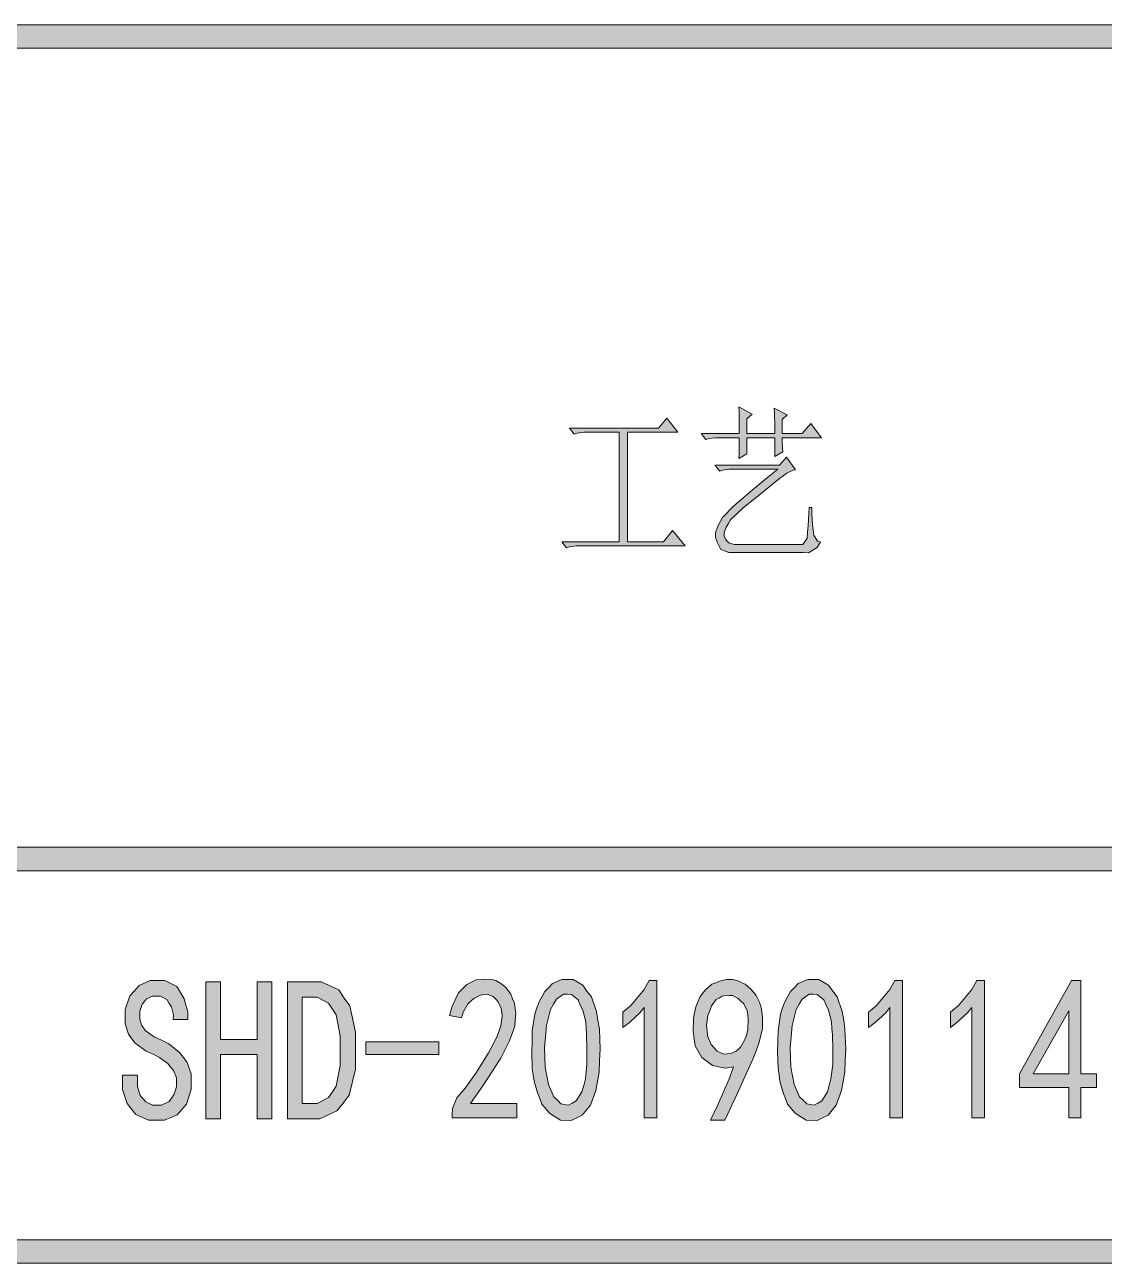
# Model space of a CAD drawing. Header units: millimetres. Extents: x 210 to 63265, y -7201 to 22496.
# Drawn here: x 61224 to 62209, y -4412 to -3281 of the extents above; entities that cross this region are included whole.
import ezdxf

# ---------------------------------------------------------------- set-up
doc = ezdxf.new("R2010")
doc.units = ezdxf.units.MM

msp = doc.modelspace()

# ---------------------------------------------------------------- hatches: boundary and pattern name
h = msp.add_hatch(color=0)
h.dxf.hatch_style = 2
h.paths.add_polyline_path([(60263.2, -3302.9), (60263.2, -3281.4), (62765, -3281.4), (62765, -3302.9)])
h = msp.add_hatch(color=0)
h.dxf.hatch_style = 2
h.paths.add_polyline_path([(61915.1, -3658.5), (61915.1, -3661.8), (61915.5, -3668.2), (61915.6, -3671.4), (61908.3, -3675.7), (61908.3, -3658.5), (61882.7, -3658.5), (61882.7, -3673.2), (61875.4, -3677.5), (61875.7, -3673.7), (61875.9, -3664.3), (61875.9, -3658.5), (61857.3, -3658.5), (61854.1, -3658.5), (61848.2, -3659.4), (61845.5, -3660.3), (61841, -3654.8), (61875.9, -3654.8), (61875.9, -3647.1), (61875.7, -3634.7), (61875.4, -3630.3), (61887.7, -3636.9), (61882.7, -3641.2), (61882.7, -3654.8), (61908.3, -3654.8), (61908.3, -3648), (61908.1, -3636.4), (61907.8, -3631.5), (61919.6, -3637.6), (61915.1, -3641.9), (61915.1, -3654.8), (61933.3, -3654.8), (61941.2, -3645.7), (61951.1, -3658.5)])
h = msp.add_hatch(color=0)
h.dxf.hatch_style = 2
h.paths.add_polyline_path([(61720.8, -3649.8), (61802.2, -3649.8), (61809.7, -3640.7), (61819.9, -3653.5), (61773.8, -3653.5), (61773.8, -3753.7), (61806.7, -3753.7), (61815.1, -3743.2), (61826.4, -3757.3), (61730.1, -3757.3), (61726.9, -3757.3), (61721, -3758.2), (61718.3, -3759.1), (61714, -3753.7), (61766.4, -3753.7), (61766.4, -3653.5), (61736.9, -3653.5), (61733.9, -3653.5), (61728, -3654.4), (61725.3, -3655.3)])
h = msp.add_hatch(color=0)
h.dxf.hatch_style = 2
h.paths.add_polyline_path([(61853.7, -3683.6), (61912.8, -3683.6), (61919, -3676.3), (61927.4, -3687.9), (61924.9, -3688.2), (61919.2, -3690.9), (61916, -3693.4), (61912.6, -3695.7), (61899.5, -3706.3), (61889.7, -3714.2), (61879.9, -3722.2), (61868, -3733.5), (61866.1, -3736.9), (61864.1, -3740.3), (61862.1, -3745.5), (61862.1, -3747.4), (61862.1, -3748.7), (61863.6, -3751.4), (61864.8, -3753), (61866.3, -3754.4), (61871.3, -3756), (61874.8, -3756), (61930.8, -3756), (61934.1, -3756), (61937.8, -3750.3), (61938.2, -3744.6), (61938.7, -3739), (61939.4, -3727.8), (61939.8, -3722.2), (61942.1, -3722.2), (61942.1, -3727.8), (61942.8, -3738), (61943.4, -3742.8), (61944.1, -3747.6), (61947.3, -3753), (61950, -3753.5), (61947.1, -3758.7), (61939.2, -3763.7), (61934.2, -3763.4), (61872, -3763.4), (61866.3, -3763.4), (61859.1, -3760.5), (61857.5, -3757.5), (61855.9, -3754.6), (61854.3, -3749.8), (61854.3, -3748), (61854.3, -3745.5), (61856.4, -3739.2), (61858.6, -3735.5), (61860.5, -3731.5), (61870.9, -3720.6), (61879.3, -3713.6), (61887.7, -3706.5), (61903.6, -3693.4), (61911.2, -3687.2), (61870, -3687.2), (61866.8, -3687.2), (61860.9, -3688.2), (61858.2, -3689.1)])
h = msp.add_hatch(color=0)
h.dxf.hatch_style = 2
h.paths.add_polyline_path([(62765, -4032.4), (62765, -4054.1), (60263.2, -4054.1), (60263.2, -4032.4)])
h = msp.add_hatch(color=0)
h.dxf.hatch_style = 2
h.paths.add_polyline_path([(61375.4, -4245.3), (61375.4, -4253.7), (61371.3, -4267), (61367, -4272), (61362.7, -4276.8), (61351.2, -4281.8), (61343.9, -4281.8), (61336.6, -4281.8), (61325.1, -4276.6), (61321.2, -4271.6), (61317.1, -4266.4), (61312.9, -4253.7), (61312.9, -4246), (61312.9, -4240.8), (61326.4, -4240.8), (61326.4, -4245.3), (61326.4, -4250.9), (61329, -4259.3), (61331.5, -4262.1), (61334.2, -4265), (61340.3, -4267.9), (61343.9, -4267.9), (61348.5, -4267.9), (61355.3, -4264.8), (61357.7, -4261.8), (61359.8, -4258.5), (61362, -4251.2), (61362, -4246.7), (61362, -4243.2), (61359.3, -4236.4), (61356.8, -4233.3), (61354.1, -4230.1), (61346.6, -4224.6), (61341.6, -4221.9), (61334.6, -4218.7), (61324.4, -4211.3), (61321.4, -4207.4), (61318.3, -4203.3), (61315.3, -4193.8), (61315.3, -4188.4), (61315.3, -4180.7), (61319.6, -4168.2), (61323.7, -4163.6), (61328, -4158.7), (61338, -4154.1), (61343.9, -4154.1), (61351.4, -4154.1), (61362.5, -4159.6), (61365.7, -4165.3), (61369.1, -4171.1), (61372.5, -4183.2), (61372.5, -4189.9), (61359.1, -4189.9), (61359.3, -4185.7), (61357.7, -4178.4), (61355.5, -4175.2), (61353.6, -4172), (61347.6, -4168.6), (61343.9, -4168.6), (61340.3, -4168.6), (61334.8, -4171.1), (61332.8, -4173.4), (61330.7, -4175.7), (61328.7, -4182.2), (61328.7, -4186.1), (61328.7, -4189.5), (61330.3, -4195), (61331.9, -4197.5), (61333.5, -4199.9), (61341.9, -4205.6), (61348.5, -4208.8), (61355, -4212), (61364.8, -4219.9), (61368.4, -4224.6), (61372, -4229), (61375.4, -4239.4)])
h = msp.add_hatch(color=0)
h.dxf.hatch_style = 2
h.paths.add_polyline_path([(61449.1, -4280.4), (61435.7, -4280.4), (61435.7, -4221.9), (61402.2, -4221.9), (61402.2, -4280.4), (61388.8, -4280.4), (61388.8, -4155.5), (61402.2, -4155.5), (61402.2, -4208.1), (61435.7, -4208.1), (61435.7, -4155.5), (61449.1, -4155.5)])
h = msp.add_hatch(color=0)
h.paths.add_polyline_path([(61525.5, -4218.3), (61525.5, -4235.1), (61519.9, -4258.9), (61514.2, -4266.1), (61508.5, -4273.2), (61493.1, -4280.4), (61483.4, -4280.4), (61463.6, -4280.4), (61463.6, -4155.5), (61483.4, -4155.5), (61494.3, -4155.5), (61510.3, -4162.8), (61515.3, -4170.2), (61520.5, -4177.3), (61525.5, -4201.5)])
h.paths.add_polyline_path([(61511.5, -4218.3), (61511.5, -4204.7), (61507.9, -4185.7), (61504.5, -4180.4), (61501, -4174.8), (61490.6, -4169.3), (61483.4, -4169.3), (61477, -4169.3), (61477, -4266.4), (61483.4, -4266.4), (61490.6, -4266.4), (61501, -4261.2), (61504.5, -4255.9), (61507.9, -4250.7), (61511.5, -4231.7)])
h = msp.add_hatch(color=0)
h.dxf.hatch_style = 2
h.paths.add_polyline_path([(61613.8, -4276.6), (61614, -4271.2), (61618.1, -4261.4), (61621.9, -4256.9), (61625.6, -4252.6), (61635.3, -4238.9), (61641.2, -4229.6), (61647.1, -4220.3), (61654.6, -4206), (61656.4, -4200.8), (61658.2, -4195.6), (61659.5, -4186.8), (61659.1, -4183.2), (61658.6, -4179.7), (61655.9, -4173.6), (61653.6, -4171.2), (61651.1, -4168.7), (61645.7, -4166.8), (61642.6, -4167.1), (61639.6, -4167.5), (61633.7, -4170.5), (61631, -4173), (61628.2, -4175.5), (61624, -4183.2), (61622.4, -4188.4), (61611.3, -4186.1), (61613.8, -4177.7), (61619.7, -4165.5), (61623.3, -4161.8), (61627.1, -4157.8), (61635.7, -4153.7), (61640.7, -4153.4), (61643.5, -4153), (61648.7, -4153.2), (61651.1, -4153.7), (61653.6, -4154.3), (61658.2, -4156.8), (61660.7, -4158.7), (61663.2, -4160.9), (61667.3, -4166.8), (61668.9, -4170.9), (61670.6, -4174.8), (61671.8, -4184.5), (61671.3, -4190.2), (61670.9, -4195.8), (61666.3, -4209.4), (61662.3, -4217.2), (61658.2, -4225.1), (61642.5, -4249.6), (61630.7, -4266.4), (61672.7, -4266.4), (61672.7, -4279.7), (61613.8, -4279.7)])
h = msp.add_hatch(color=0)
h.paths.add_polyline_path([(61686.8, -4209.9), (61687, -4200.2), (61689.3, -4184.8), (61691.1, -4179.3), (61693.1, -4173.6), (61698.5, -4164.3), (61702, -4160.5), (61705.4, -4156.9), (61714, -4153.4), (61719.2, -4153.4), (61724.2, -4153.4), (61733.2, -4158.5), (61736.9, -4163.9), (61740.9, -4169.1), (61745.7, -4182.5), (61746.9, -4190.6), (61748.2, -4198.6), (61748.9, -4217), (61748.4, -4227.4), (61748, -4237.8), (61745, -4254.8), (61742.5, -4261.4), (61740.1, -4267.9), (61732.6, -4277.2), (61727.6, -4279.7), (61722.6, -4282.2), (61712.8, -4281.6), (61707.8, -4278.6), (61702.8, -4275.4), (61695.8, -4267.1), (61693.8, -4262.1), (61691.7, -4256.9), (61688.8, -4246.2), (61687.9, -4240.5), (61687, -4234.9), (61686.5, -4219.5)])
h.paths.add_polyline_path([(61699, -4205.6), (61698.1, -4215.6), (61698.8, -4233.5), (61700.2, -4241.4), (61701.7, -4249.1), (61706.5, -4260.3), (61709.9, -4263.6), (61713.1, -4266.8), (61720.1, -4268.2), (61723.5, -4266.1), (61727.1, -4264.1), (61732.3, -4256), (61733.9, -4250), (61735.5, -4244.1), (61736.9, -4230.8), (61736.9, -4223.8), (61736.9, -4216.7), (61736.6, -4203.6), (61736.2, -4197.9), (61735.7, -4192), (61733, -4181.4), (61730.8, -4176.6), (61728.7, -4172), (61722.8, -4167), (61719.2, -4166.8), (61715.5, -4166.6), (61709.2, -4171.2), (61706.3, -4175.9), (61703.6, -4180.7), (61699.9, -4195.4)])
h = msp.add_hatch(color=0)
h.dxf.hatch_style = 2
h.paths.add_polyline_path([(61789, -4178.9), (61785.2, -4183.6), (61775.6, -4192.7), (61769.7, -4197.2), (61769.7, -4183.2), (61777, -4177), (61789, -4162.5), (61793.6, -4154.1), (61800.6, -4154.1), (61800.6, -4279.7), (61789, -4279.7)])
h = msp.add_hatch(color=0)
h.paths.add_polyline_path([(61849.8, -4281.8), (61856.2, -4268.4), (61866.6, -4243.9), (61870.7, -4233), (61863.4, -4234.4), (61851.4, -4231.9), (61846.6, -4228.1), (61841.8, -4224.4), (61835.8, -4213.8), (61834.8, -4207.4), (61833.9, -4200.8), (61834.1, -4189), (61835.1, -4183.6), (61836.4, -4178.2), (61840, -4169.5), (61842.5, -4166.1), (61845, -4162.7), (61850.9, -4157.7), (61854.5, -4156.2), (61857.9, -4154.8), (61864.1, -4153.4), (61867, -4153.4), (61869.8, -4153.4), (61875.4, -4154.8), (61878.4, -4156.2), (61881.3, -4157.7), (61886.5, -4162.1), (61888.8, -4165), (61891.3, -4167.8), (61894.3, -4173.9), (61895.2, -4177), (61896.1, -4180.2), (61897, -4188.2), (61897, -4193.1), (61897, -4198.1), (61894.2, -4210.6), (61891.3, -4218.3), (61888.3, -4226), (61874, -4257.7), (61862.7, -4281.8)])
h.paths.add_polyline_path([(61846.6, -4200), (61846.9, -4204.7), (61850.2, -4212.6), (61853, -4215.8), (61855.7, -4218.8), (61861.8, -4221.5), (61865, -4221.2), (61868.2, -4220.8), (61873.2, -4218.7), (61875.2, -4216.9), (61877, -4215.1), (61880.7, -4208.8), (61882.5, -4204.3), (61883.6, -4199), (61884.1, -4189.7), (61883.6, -4185.7), (61883.1, -4182), (61880, -4175.5), (61877.5, -4173), (61875, -4170.5), (61869.7, -4167.8), (61866.6, -4167.8), (61865, -4167.5), (61860.4, -4168.6), (61857.7, -4170.2), (61854.8, -4171.6), (61850.5, -4177.3), (61848.9, -4181.8), (61847.3, -4186.1), (61846, -4195.2)])
h = msp.add_hatch(color=0)
h.paths.add_polyline_path([(61911.2, -4209.9), (61911.3, -4200.2), (61913.5, -4184.8), (61915.5, -4179.3), (61917.4, -4173.6), (61922.8, -4164.3), (61926.2, -4160.5), (61929.8, -4156.9), (61938.4, -4153.4), (61943.5, -4153.4), (61948.6, -4153.4), (61957.5, -4158.5), (61961.3, -4163.9), (61965.2, -4169.1), (61970, -4182.5), (61971.3, -4190.6), (61972.3, -4198.6), (61973.1, -4217), (61972.7, -4227.4), (61972.3, -4237.8), (61969.3, -4254.8), (61966.8, -4261.4), (61964.3, -4267.9), (61957, -4277.2), (61951.9, -4279.7), (61946.9, -4282.2), (61937.1, -4281.6), (61932.1, -4278.6), (61927.1, -4275.4), (61920.1, -4267.1), (61918.1, -4262.1), (61916, -4256.9), (61913.1, -4246.2), (61912.2, -4240.5), (61911.3, -4234.9), (61910.8, -4219.5)])
h.paths.add_polyline_path([(61923.3, -4205.6), (61922.4, -4215.6), (61923, -4233.5), (61924.6, -4241.4), (61926, -4249.1), (61930.8, -4260.3), (61934.2, -4263.6), (61937.5, -4266.8), (61944.4, -4268.2), (61947.8, -4266.1), (61951.4, -4264.1), (61956.4, -4256), (61958, -4250), (61959.6, -4244.1), (61961.3, -4230.8), (61961.3, -4223.8), (61961.3, -4216.7), (61960.9, -4203.6), (61960.4, -4197.9), (61960, -4192), (61957.3, -4181.4), (61955.2, -4176.6), (61953, -4172), (61947.1, -4167), (61943.5, -4166.8), (61939.8, -4166.6), (61933.3, -4171.2), (61930.7, -4175.9), (61927.8, -4180.7), (61924.2, -4195.4)])
h = msp.add_hatch(color=0)
h.dxf.hatch_style = 2
h.paths.add_polyline_path([(62013.3, -4178.9), (62009.6, -4183.6), (61999.9, -4192.7), (61994, -4197.2), (61994, -4183.2), (62001.3, -4177), (62013.3, -4162.5), (62018, -4154.1), (62024.9, -4154.1), (62024.9, -4279.7), (62013.3, -4279.7)])
h = msp.add_hatch(color=0)
h.dxf.hatch_style = 2
h.paths.add_polyline_path([(62088.1, -4178.9), (62084.3, -4183.6), (62074.7, -4192.7), (62068.8, -4197.2), (62068.8, -4183.2), (62076.1, -4177), (62088.1, -4162.5), (62092.7, -4154.1), (62099.7, -4154.1), (62099.7, -4279.7), (62088.1, -4279.7)])
h = msp.add_hatch(color=0)
h.paths.add_polyline_path([(62176.8, -4251.9), (62131.9, -4251.9), (62131.9, -4239.4), (62179.1, -4154.1), (62187.9, -4154.1), (62187.9, -4239.4), (62202, -4239.4), (62202, -4251.9), (62187.9, -4251.9), (62187.9, -4279.7), (62176.8, -4279.7)])
h.paths.add_polyline_path([(62176.8, -4239.4), (62176.8, -4181.8), (62144.1, -4239.4)])
h = msp.add_hatch(color=0)
h.dxf.hatch_style = 2
h.paths.add_polyline_path([(61601.5, -4221.9), (61534.9, -4221.9), (61534.9, -4210.2), (61601.5, -4210.2)])
h = msp.add_hatch(color=0)
h.dxf.hatch_style = 2
h.paths.add_polyline_path([(62765, -4390.9), (62765, -4412.4), (60263.2, -4412.4), (60263.2, -4390.9)])

# ---------------------------------------------------------------- linework, layer by layer
at = {"color": 0, "lineweight": 0}
for points in [[(60263.2, -3302.9), (60263.2, -3281.4), (62765, -3281.4), (62765, -3302.9)], [(61915.1, -3658.5), (61915.1, -3661.8), (61915.5, -3668.2), (61915.6, -3671.4), (61908.3, -3675.7), (61908.3, -3658.5), (61882.7, -3658.5), (61882.7, -3673.2), (61875.4, -3677.5), (61875.7, -3673.7), (61875.9, -3664.3), (61875.9, -3658.5), (61857.3, -3658.5), (61854.1, -3658.5), (61848.2, -3659.4), (61845.5, -3660.3), (61841, -3654.8), (61875.9, -3654.8), (61875.9, -3647.1), (61875.7, -3634.7), (61875.4, -3630.3), (61887.7, -3636.9), (61882.7, -3641.2), (61882.7, -3654.8), (61908.3, -3654.8), (61908.3, -3648), (61908.1, -3636.4), (61907.8, -3631.5), (61919.6, -3637.6), (61915.1, -3641.9), (61915.1, -3654.8), (61933.3, -3654.8), (61941.2, -3645.7), (61951.1, -3658.5)], [(61720.8, -3649.8), (61802.2, -3649.8), (61809.7, -3640.7), (61819.9, -3653.5), (61773.8, -3653.5), (61773.8, -3753.7), (61806.7, -3753.7), (61815.1, -3743.2), (61826.4, -3757.3), (61730.1, -3757.3), (61726.9, -3757.3), (61721, -3758.2), (61718.3, -3759.1), (61714, -3753.7), (61766.4, -3753.7), (61766.4, -3653.5), (61736.9, -3653.5), (61733.9, -3653.5), (61728, -3654.4), (61725.3, -3655.3)], [(61853.7, -3683.6), (61912.8, -3683.6), (61919, -3676.3), (61927.4, -3687.9), (61924.9, -3688.2), (61919.2, -3690.9), (61916, -3693.4), (61912.6, -3695.7), (61899.5, -3706.3), (61889.7, -3714.2), (61879.9, -3722.2), (61868, -3733.5), (61866.1, -3736.9), (61864.1, -3740.3), (61862.1, -3745.5), (61862.1, -3747.4), (61862.1, -3748.7), (61863.6, -3751.4), (61864.8, -3753), (61866.3, -3754.4), (61871.3, -3756), (61874.8, -3756), (61930.8, -3756), (61934.1, -3756), (61937.8, -3750.3), (61938.2, -3744.6), (61938.7, -3739), (61939.4, -3727.8), (61939.8, -3722.2), (61942.1, -3722.2), (61942.1, -3727.8), (61942.8, -3738), (61943.4, -3742.8), (61944.1, -3747.6), (61947.3, -3753), (61950, -3753.5), (61947.1, -3758.7), (61939.2, -3763.7), (61934.2, -3763.4), (61872, -3763.4), (61866.3, -3763.4), (61859.1, -3760.5), (61857.5, -3757.5), (61855.9, -3754.6), (61854.3, -3749.8), (61854.3, -3748), (61854.3, -3745.5), (61856.4, -3739.2), (61858.6, -3735.5), (61860.5, -3731.5), (61870.9, -3720.6), (61879.3, -3713.6), (61887.7, -3706.5), (61903.6, -3693.4), (61911.2, -3687.2), (61870, -3687.2), (61866.8, -3687.2), (61860.9, -3688.2), (61858.2, -3689.1)], [(62765, -4032.4), (62765, -4054.1), (60263.2, -4054.1), (60263.2, -4032.4)], [(61375.4, -4245.3), (61375.4, -4253.7), (61371.3, -4267), (61367, -4272), (61362.7, -4276.8), (61351.2, -4281.8), (61343.9, -4281.8), (61336.6, -4281.8), (61325.1, -4276.6), (61321.2, -4271.6), (61317.1, -4266.4), (61312.9, -4253.7), (61312.9, -4246), (61312.9, -4240.8), (61326.4, -4240.8), (61326.4, -4245.3), (61326.4, -4250.9), (61329, -4259.3), (61331.5, -4262.1), (61334.2, -4265), (61340.3, -4267.9), (61343.9, -4267.9), (61348.5, -4267.9), (61355.3, -4264.8), (61357.7, -4261.8), (61359.8, -4258.5), (61362, -4251.2), (61362, -4246.7), (61362, -4243.2), (61359.3, -4236.4), (61356.8, -4233.3), (61354.1, -4230.1), (61346.6, -4224.6), (61341.6, -4221.9), (61334.6, -4218.7), (61324.4, -4211.3), (61321.4, -4207.4), (61318.3, -4203.3), (61315.3, -4193.8), (61315.3, -4188.4), (61315.3, -4180.7), (61319.6, -4168.2), (61323.7, -4163.6), (61328, -4158.7), (61338, -4154.1), (61343.9, -4154.1), (61351.4, -4154.1), (61362.5, -4159.6), (61365.7, -4165.3), (61369.1, -4171.1), (61372.5, -4183.2), (61372.5, -4189.9), (61359.1, -4189.9), (61359.3, -4185.7), (61357.7, -4178.4), (61355.5, -4175.2), (61353.6, -4172), (61347.6, -4168.6), (61343.9, -4168.6), (61340.3, -4168.6), (61334.8, -4171.1), (61332.8, -4173.4), (61330.7, -4175.7), (61328.7, -4182.2), (61328.7, -4186.1), (61328.7, -4189.5), (61330.3, -4195), (61331.9, -4197.5), (61333.5, -4199.9), (61341.9, -4205.6), (61348.5, -4208.8), (61355, -4212), (61364.8, -4219.9), (61368.4, -4224.6), (61372, -4229), (61375.4, -4239.4)], [(61449.1, -4280.4), (61435.7, -4280.4), (61435.7, -4221.9), (61402.2, -4221.9), (61402.2, -4280.4), (61388.8, -4280.4), (61388.8, -4155.5), (61402.2, -4155.5), (61402.2, -4208.1), (61435.7, -4208.1), (61435.7, -4155.5), (61449.1, -4155.5)], [(61525.5, -4218.3), (61525.5, -4235.1), (61519.9, -4258.9), (61514.2, -4266.1), (61508.5, -4273.2), (61493.1, -4280.4), (61483.4, -4280.4), (61463.6, -4280.4), (61463.6, -4155.5), (61483.4, -4155.5), (61494.3, -4155.5), (61510.3, -4162.8), (61515.3, -4170.2), (61520.5, -4177.3), (61525.5, -4201.5)], [(61613.8, -4276.6), (61614, -4271.2), (61618.1, -4261.4), (61621.9, -4256.9), (61625.6, -4252.6), (61635.3, -4238.9), (61641.2, -4229.6), (61647.1, -4220.3), (61654.6, -4206), (61656.4, -4200.8), (61658.2, -4195.6), (61659.5, -4186.8), (61659.1, -4183.2), (61658.6, -4179.7), (61655.9, -4173.6), (61653.6, -4171.2), (61651.1, -4168.7), (61645.7, -4166.8), (61642.6, -4167.1), (61639.6, -4167.5), (61633.7, -4170.5), (61631, -4173), (61628.2, -4175.5), (61624, -4183.2), (61622.4, -4188.4), (61611.3, -4186.1), (61613.8, -4177.7), (61619.7, -4165.5), (61623.3, -4161.8), (61627.1, -4157.8), (61635.7, -4153.7), (61640.7, -4153.4), (61643.5, -4153), (61648.7, -4153.2), (61651.1, -4153.7), (61653.6, -4154.3), (61658.2, -4156.8), (61660.7, -4158.7), (61663.2, -4160.9), (61667.3, -4166.8), (61668.9, -4170.9), (61670.6, -4174.8), (61671.8, -4184.5), (61671.3, -4190.2), (61670.9, -4195.8), (61666.3, -4209.4), (61662.3, -4217.2), (61658.2, -4225.1), (61642.5, -4249.6), (61630.7, -4266.4), (61672.7, -4266.4), (61672.7, -4279.7), (61613.8, -4279.7)], [(61686.8, -4209.9), (61687, -4200.2), (61689.3, -4184.8), (61691.1, -4179.3), (61693.1, -4173.6), (61698.5, -4164.3), (61702, -4160.5), (61705.4, -4156.9), (61714, -4153.4), (61719.2, -4153.4), (61724.2, -4153.4), (61733.2, -4158.5), (61736.9, -4163.9), (61740.9, -4169.1), (61745.7, -4182.5), (61746.9, -4190.6), (61748.2, -4198.6), (61748.9, -4217), (61748.4, -4227.4), (61748, -4237.8), (61745, -4254.8), (61742.5, -4261.4), (61740.1, -4267.9), (61732.6, -4277.2), (61727.6, -4279.7), (61722.6, -4282.2), (61712.8, -4281.6), (61707.8, -4278.6), (61702.8, -4275.4), (61695.8, -4267.1), (61693.8, -4262.1), (61691.7, -4256.9), (61688.8, -4246.2), (61687.9, -4240.5), (61687, -4234.9), (61686.5, -4219.5)], [(61789, -4178.9), (61785.2, -4183.6), (61775.6, -4192.7), (61769.7, -4197.2), (61769.7, -4183.2), (61777, -4177), (61789, -4162.5), (61793.6, -4154.1), (61800.6, -4154.1), (61800.6, -4279.7), (61789, -4279.7)], [(61849.8, -4281.8), (61856.2, -4268.4), (61866.6, -4243.9), (61870.7, -4233), (61863.4, -4234.4), (61851.4, -4231.9), (61846.6, -4228.1), (61841.8, -4224.4), (61835.8, -4213.8), (61834.8, -4207.4), (61833.9, -4200.8), (61834.1, -4189), (61835.1, -4183.6), (61836.4, -4178.2), (61840, -4169.5), (61842.5, -4166.1), (61845, -4162.7), (61850.9, -4157.7), (61854.5, -4156.2), (61857.9, -4154.8), (61864.1, -4153.4), (61867, -4153.4), (61869.8, -4153.4), (61875.4, -4154.8), (61878.4, -4156.2), (61881.3, -4157.7), (61886.5, -4162.1), (61888.8, -4165), (61891.3, -4167.8), (61894.3, -4173.9), (61895.2, -4177), (61896.1, -4180.2), (61897, -4188.2), (61897, -4193.1), (61897, -4198.1), (61894.2, -4210.6), (61891.3, -4218.3), (61888.3, -4226), (61874, -4257.7), (61862.7, -4281.8)], [(61911.2, -4209.9), (61911.3, -4200.2), (61913.5, -4184.8), (61915.5, -4179.3), (61917.4, -4173.6), (61922.8, -4164.3), (61926.2, -4160.5), (61929.8, -4156.9), (61938.4, -4153.4), (61943.5, -4153.4), (61948.6, -4153.4), (61957.5, -4158.5), (61961.3, -4163.9), (61965.2, -4169.1), (61970, -4182.5), (61971.3, -4190.6), (61972.3, -4198.6), (61973.1, -4217), (61972.7, -4227.4), (61972.3, -4237.8), (61969.3, -4254.8), (61966.8, -4261.4), (61964.3, -4267.9), (61957, -4277.2), (61951.9, -4279.7), (61946.9, -4282.2), (61937.1, -4281.6), (61932.1, -4278.6), (61927.1, -4275.4), (61920.1, -4267.1), (61918.1, -4262.1), (61916, -4256.9), (61913.1, -4246.2), (61912.2, -4240.5), (61911.3, -4234.9), (61910.8, -4219.5)], [(62013.3, -4178.9), (62009.6, -4183.6), (61999.9, -4192.7), (61994, -4197.2), (61994, -4183.2), (62001.3, -4177), (62013.3, -4162.5), (62018, -4154.1), (62024.9, -4154.1), (62024.9, -4279.7), (62013.3, -4279.7)], [(62088.1, -4178.9), (62084.3, -4183.6), (62074.7, -4192.7), (62068.8, -4197.2), (62068.8, -4183.2), (62076.1, -4177), (62088.1, -4162.5), (62092.7, -4154.1), (62099.7, -4154.1), (62099.7, -4279.7), (62088.1, -4279.7)], [(62176.8, -4251.9), (62131.9, -4251.9), (62131.9, -4239.4), (62179.1, -4154.1), (62187.9, -4154.1), (62187.9, -4239.4), (62202, -4239.4), (62202, -4251.9), (62187.9, -4251.9), (62187.9, -4279.7), (62176.8, -4279.7)], [(61511.5, -4218.3), (61511.5, -4204.7), (61507.9, -4185.7), (61504.5, -4180.4), (61501, -4174.8), (61490.6, -4169.3), (61483.4, -4169.3), (61477, -4169.3), (61477, -4266.4), (61483.4, -4266.4), (61490.6, -4266.4), (61501, -4261.2), (61504.5, -4255.9), (61507.9, -4250.7), (61511.5, -4231.7)], [(61699, -4205.6), (61698.1, -4215.6), (61698.8, -4233.5), (61700.2, -4241.4), (61701.7, -4249.1), (61706.5, -4260.3), (61709.9, -4263.6), (61713.1, -4266.8), (61720.1, -4268.2), (61723.5, -4266.1), (61727.1, -4264.1), (61732.3, -4256), (61733.9, -4250), (61735.5, -4244.1), (61736.9, -4230.8), (61736.9, -4223.8), (61736.9, -4216.7), (61736.6, -4203.6), (61736.2, -4197.9), (61735.7, -4192), (61733, -4181.4), (61730.8, -4176.6), (61728.7, -4172), (61722.8, -4167), (61719.2, -4166.8), (61715.5, -4166.6), (61709.2, -4171.2), (61706.3, -4175.9), (61703.6, -4180.7), (61699.9, -4195.4)], [(61846.6, -4200), (61846.9, -4204.7), (61850.2, -4212.6), (61853, -4215.8), (61855.7, -4218.8), (61861.8, -4221.5), (61865, -4221.2), (61868.2, -4220.8), (61873.2, -4218.7), (61875.2, -4216.9), (61877, -4215.1), (61880.7, -4208.8), (61882.5, -4204.3), (61883.6, -4199), (61884.1, -4189.7), (61883.6, -4185.7), (61883.1, -4182), (61880, -4175.5), (61877.5, -4173), (61875, -4170.5), (61869.7, -4167.8), (61866.6, -4167.8), (61865, -4167.5), (61860.4, -4168.6), (61857.7, -4170.2), (61854.8, -4171.6), (61850.5, -4177.3), (61848.9, -4181.8), (61847.3, -4186.1), (61846, -4195.2)], [(61923.3, -4205.6), (61922.4, -4215.6), (61923, -4233.5), (61924.6, -4241.4), (61926, -4249.1), (61930.8, -4260.3), (61934.2, -4263.6), (61937.5, -4266.8), (61944.4, -4268.2), (61947.8, -4266.1), (61951.4, -4264.1), (61956.4, -4256), (61958, -4250), (61959.6, -4244.1), (61961.3, -4230.8), (61961.3, -4223.8), (61961.3, -4216.7), (61960.9, -4203.6), (61960.4, -4197.9), (61960, -4192), (61957.3, -4181.4), (61955.2, -4176.6), (61953, -4172), (61947.1, -4167), (61943.5, -4166.8), (61939.8, -4166.6), (61933.3, -4171.2), (61930.7, -4175.9), (61927.8, -4180.7), (61924.2, -4195.4)], [(62176.8, -4239.4), (62176.8, -4181.8), (62144.1, -4239.4)], [(61601.5, -4221.9), (61534.9, -4221.9), (61534.9, -4210.2), (61601.5, -4210.2)], [(62765, -4390.9), (62765, -4412.4), (60263.2, -4412.4), (60263.2, -4390.9)]]:
    msp.add_lwpolyline(points, close=True, dxfattribs=at)

doc.saveas('drawing.dxf')
